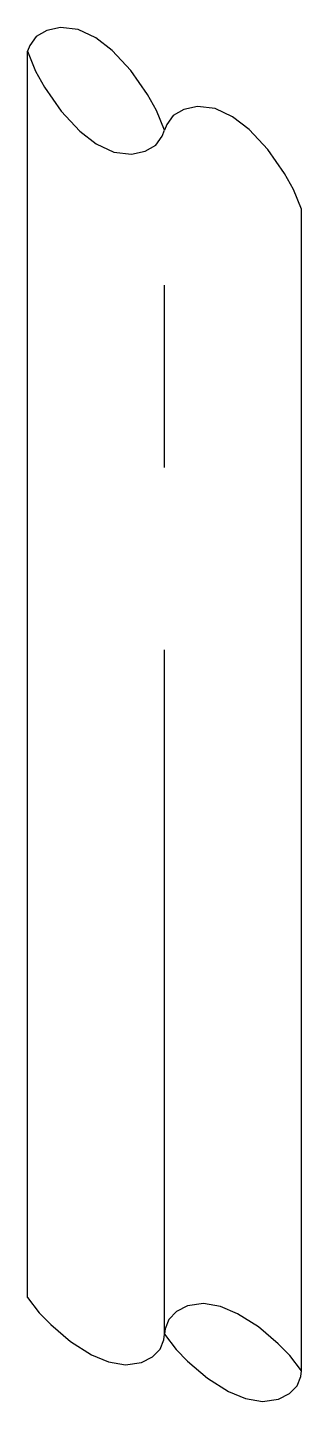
# Model space of a CAD drawing. Header units: millimetres. Extents: x -9881.446 to -9881.296, y -67.098 to -66.345.
import ezdxf

# ---------------------------------------------------------------- set-up
doc = ezdxf.new("R2010")
doc.units = ezdxf.units.MM
doc.linetypes.add('CENTER2', pattern=[1.125, 0.75, -0.125, 0.125, -0.125])
doc.layers.add('Tub_iso_componentes', color=2, linetype='Continuous')

msp = doc.modelspace()

# ---------------------------------------------------------------- linework, layer by layer
at = {"layer": 'Tub_iso_componentes', "color": 3}
for p, q in [((-9881.44573, -67.04069), (-9881.44573, -66.35771)), ((-9881.29573, -67.08088), (-9881.29573, -66.44431))]:
    msp.add_line(p, q, dxfattribs=at)
at = {"layer": 'Tub_iso_componentes', "color": 1, "linetype": 'CENTER2', "ltscale": 0.5}
msp.add_line((-9881.37073, -67.06078), (-9881.37073, -66.40101), dxfattribs=at)
at = {"layer": 'Tub_iso_componentes', "color": 3}
for points in [[(-9881.37073, -66.40101), (-9881.37512, -66.39008), (-9881.38012, -66.38141), (-9881.38912, -66.36829), (-9881.39944, -66.35718), (-9881.40841, -66.35026), (-9881.41792, -66.3458), (-9881.42764, -66.34465), (-9881.43506, -66.34627), (-9881.44092, -66.34965), (-9881.44449, -66.35456), (-9881.44573, -66.35771)], [(-9881.44573, -66.35771), (-9881.44134, -66.36865), (-9881.43634, -66.37731), (-9881.42734, -66.39043), (-9881.41702, -66.40155), (-9881.40805, -66.40846), (-9881.39854, -66.41293), (-9881.38882, -66.41407), (-9881.3814, -66.41246), (-9881.37554, -66.40907), (-9881.37197, -66.40417), (-9881.37073, -66.40101)], [(-9881.29573, -66.44431), (-9881.30012, -66.43338), (-9881.30512, -66.42471), (-9881.31412, -66.41159), (-9881.32444, -66.40048), (-9881.33341, -66.39357), (-9881.34292, -66.3891), (-9881.35264, -66.38795), (-9881.36006, -66.38957), (-9881.36592, -66.39295), (-9881.36949, -66.39786), (-9881.37073, -66.40101)], [(-9881.44573, -67.04069), (-9881.43939, -67.04914), (-9881.43305, -67.05548), (-9881.42221, -67.06476), (-9881.41069, -67.07198), (-9881.40132, -67.07589), (-9881.39205, -67.07756), (-9881.38336, -67.07629), (-9881.37731, -67.07317), (-9881.37302, -67.06888), (-9881.37107, -67.0638), (-9881.37073, -67.06078)], [(-9881.29573, -67.08088), (-9881.30206, -67.07243), (-9881.30841, -67.06608), (-9881.31925, -67.05681), (-9881.33077, -67.04958), (-9881.34014, -67.04567), (-9881.34941, -67.04401), (-9881.35809, -67.04528), (-9881.36414, -67.0484), (-9881.36844, -67.05269), (-9881.37039, -67.05776), (-9881.37073, -67.06078)], [(-9881.37073, -67.06078), (-9881.36439, -67.06923), (-9881.35805, -67.07558), (-9881.34721, -67.08485), (-9881.33569, -67.09208), (-9881.32632, -67.09599), (-9881.31705, -67.09765), (-9881.30836, -67.09639), (-9881.30231, -67.09327), (-9881.29802, -67.08897), (-9881.29607, -67.0839), (-9881.29573, -67.08088)]]:
    msp.add_lwpolyline(points, dxfattribs=at)

doc.saveas('drawing.dxf')
